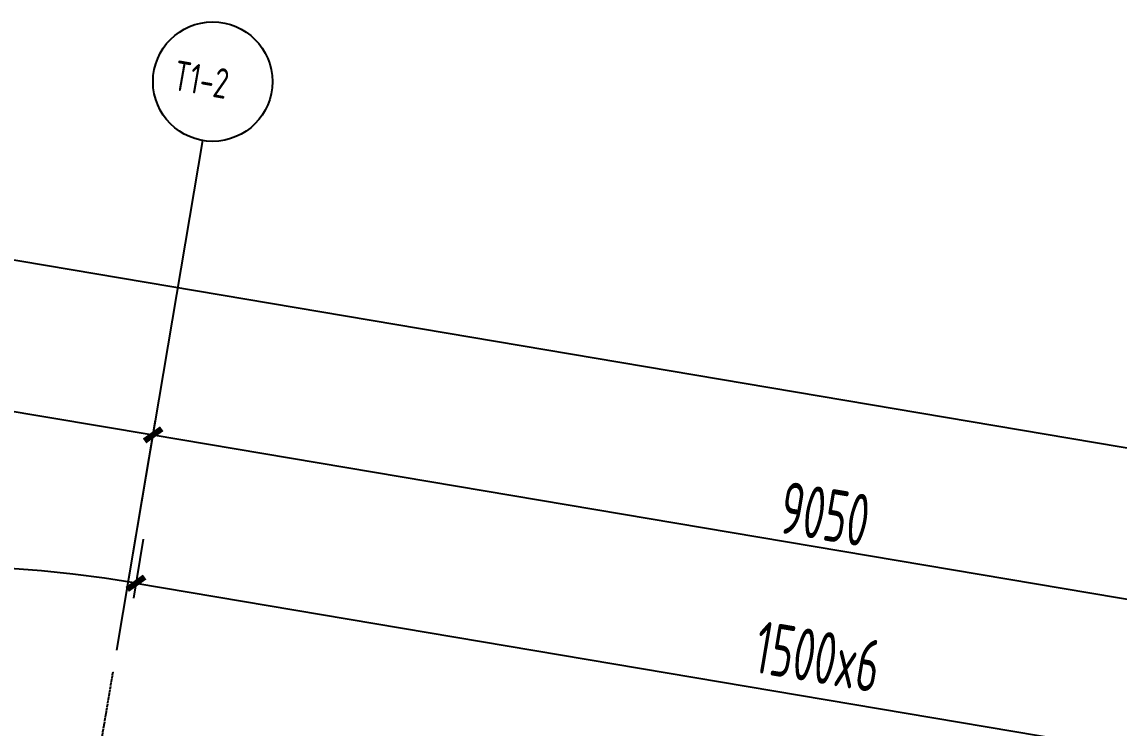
# Model space of a CAD drawing. Extents: x 12199666 to 24617114, y 1197707 to 2548648.
# Drawn here: x 12298983 to 12306329, y 1290465 to 1295196 of the extents above; entities that cross this region are included whole.
import ezdxf
from ezdxf.enums import TextEntityAlignment as Align

# ---------------------------------------------------------------- set-up
doc = ezdxf.new("R2010")
doc.units = 0
doc.header["$LTSCALE"] = 10
doc.header["$MEASUREMENT"] = 0
doc.linetypes.add('TX-GRID-T1$0$TX-GRID-T1$0$DOTE', pattern=[2.42, 2, -0.2, 0.02, -0.2])
for name, color, linetype in [('TX-GRID-T1$0$A-DIMS-100', 1, 'Continuous'), ('TX-GRID-T1$0$TX-GRID-T1$0$DOTE', 1, 'Continuous'), ('TX-GRID-T1$0$TX-GRID-T1$0$G-GRID-DIMS', 3, 'Continuous'), ('TX-GRID-T1$0$TX-GRID-T1$0$G-GRID-IDEN', 7, 'Continuous'), ('TX-GRID-T1$0$TX-GRID-T1$0$PUB_DIM', 3, 'Continuous'), ('TX-PLAN-T1-DI$0$A-DIMS-100', 1, 'Continuous'), ('TX-PLAN-T1-F11$0$A-FIRE', 1, 'Continuous')]:
    doc.layers.add(name, color=color, linetype=linetype)
doc.styles.add('TX-GRID-T1$0$XD2008', font='xd-hzs.shx', dxfattribs={"width": 0.7, "bigfont": 'xd-hztxt.shx'})
doc.styles.add('TX-GRID-T1$0$XD2008_T3', font='xd-hzs.shx', dxfattribs={"width": 0.7, "bigfont": 'xd-hztxt.shx'})
doc.styles.add('TX-PLAN-T1-DI$0$XD2008', font='xd-hzs.shx', dxfattribs={"width": 0.7, "bigfont": 'xd-hztxt.shx'})
doc.dimstyles.new('TX-GRID-T1$0$XD100$0', dxfattribs={"dimscale": 100, "dimtxt": 3.5, "dimasz": 1, "dimexe": 1, "dimexo": 2, "dimgap": 0.5, "dimtad": 1, "dimdec": 0, "dimdsep": 46, "dimtxsty": 'TX-GRID-T1$0$XD2008', "dimblk1": 'TX-GRID-T1$0$_ArchTick', "dimblk2": 'TX-GRID-T1$0$_ArchTick', "dimsah": 1, "dimcen": 2.5, "dimclrt": 4, "dimaunit": 1, "dimadec": 0, "dimazin": 0, "dimtfac": 1, "dimtdec": 0, "dimtix": 1, "dimtmove": 2, "dimatfit": 3, "dimfxl": 0, "dimtolj": 1, "dimtzin": 0, "dimarcsym": 0})
doc.dimstyles.new('TX-PLAN-T1-DI$0$XD100', dxfattribs={"dimscale": 100, "dimtxt": 3.5, "dimasz": 1.5, "dimexe": 1, "dimexo": 2, "dimgap": 0.5, "dimtad": 1, "dimdec": 0, "dimdsep": 46, "dimtxsty": 'TX-PLAN-T1-DI$0$XD2008', "dimcen": 2.5, "dimclrt": 4, "dimaunit": 1, "dimadec": 0, "dimazin": 0, "dimtfac": 1, "dimtdec": 0, "dimtix": 1, "dimtmove": 2, "dimatfit": 3, "dimfxl": 0, "dimtolj": 1, "dimtzin": 0, "dimarcsym": 0})
doc.dimstyles.new('TX-PLAN-T1-DI$0$XD100$0', dxfattribs={"dimscale": 100, "dimtxt": 3.5, "dimasz": 1, "dimexe": 1, "dimexo": 2, "dimgap": 0.5, "dimtad": 1, "dimdec": 0, "dimdsep": 46, "dimtxsty": 'TX-PLAN-T1-DI$0$XD2008', "dimblk1": 'TX-PLAN-T1-DI$0$_ArchTick', "dimblk2": 'TX-PLAN-T1-DI$0$_ArchTick', "dimsah": 1, "dimcen": 2.5, "dimclrt": 4, "dimaunit": 1, "dimadec": 0, "dimazin": 0, "dimtfac": 1, "dimtdec": 0, "dimtix": 1, "dimtmove": 2, "dimatfit": 3, "dimfxl": 0, "dimtolj": 1, "dimtzin": 0, "dimarcsym": 0})

# ---------------------------------------------------------------- blocks, each defined once
blk = doc.blocks.new('TX-GRID-T1$0$_ArchTick')
at = {"color": 0, "linetype": 'ByBlock', "const_width": 0.4}
blk.add_lwpolyline([(-0.5, -0.5), (0.5, 0.5)], dxfattribs=at)
blk = doc.blocks.new('*D14')
at = {"layer": 'TX-GRID-T1$0$A-DIMS-100', "color": 0, "lineweight": -2, "transparency": 16777216}
for p, q in [((12294736.5, 1291809.1), (12294996.7, 1293351.4)), ((12294980, 1293252.8), (12299861.1, 1292429.3)), ((12299617.5, 1290985.6), (12299877.7, 1292527.9))]:
    blk.add_line(p, q, dxfattribs=at)
at = {"layer": 'TX-GRID-T1$0$A-DIMS-100', "color": 0, "lineweight": -2, "transparency": 16777216, "xscale": 100, "yscale": 100, "zscale": 100}
for p, rotation in [((12294980, 1293252.8), 170.4236160352535), ((12299861.1, 1292429.3), 350.4236160352534)]:
    blk.add_blockref('TX-GRID-T1$0$_ArchTick', p, dxfattribs=dict(at, rotation=rotation))
at = {"layer": 'TX-GRID-T1$0$A-DIMS-100', "color": 4, "transparency": 16777216, "insert": (12297458, 1293062.9), "char_height": 350, "attachment_point": 5, "rotation": 350.42362, "style": 'TX-GRID-T1$0$XD2008'}
blk.add_mtext('\\A1;4950', dxfattribs=at)
blk = doc.blocks.new('*D15')
at = {"layer": 'TX-GRID-T1$0$A-DIMS-100', "color": 0, "lineweight": -2, "transparency": 16777216}
for p, q in [((12299617.5, 1290985.6), (12299877.7, 1292527.9)), ((12299861.1, 1292429.3), (12308784.9, 1290923.7)), ((12308541.4, 1289480.1), (12308801.6, 1291022.3))]:
    blk.add_line(p, q, dxfattribs=at)
at = {"layer": 'TX-GRID-T1$0$A-DIMS-100', "color": 0, "lineweight": -2, "transparency": 16777216, "xscale": 100, "yscale": 100, "zscale": 100}
for p, rotation in [((12299861.1, 1292429.3), 170.4236160352566), ((12308784.9, 1290923.7), 350.4236160352566)]:
    blk.add_blockref('TX-GRID-T1$0$_ArchTick', p, dxfattribs=dict(at, rotation=rotation))
at = {"layer": 'TX-GRID-T1$0$A-DIMS-100', "color": 4, "transparency": 16777216, "insert": (12304360.4, 1291898.4), "char_height": 350, "attachment_point": 5, "rotation": 350.42362, "style": 'TX-GRID-T1$0$XD2008'}
blk.add_mtext('\\A1;9050', dxfattribs=at)
blk = doc.blocks.new('*D20')
at = {"layer": 'TX-GRID-T1$0$A-DIMS-100', "color": 0, "lineweight": -2, "transparency": 16777216}
for p, q in [((12293102.9, 1291744), (12293585.3, 1294603.6)), ((12293568.7, 1294505), (12333208.5, 1287817.3)), ((12332742.7, 1285056.3), (12333225.1, 1287915.9))]:
    blk.add_line(p, q, dxfattribs=at)
at = {"layer": 'TX-GRID-T1$0$A-DIMS-100', "color": 0, "lineweight": -2, "transparency": 16777216, "xscale": 100, "yscale": 100, "zscale": 100}
for p, rotation in [((12293568.7, 1294505), 170.4236160352541), ((12333208.5, 1287817.3), 350.4236160352541)]:
    blk.add_blockref('TX-GRID-T1$0$_ArchTick', p, dxfattribs=dict(at, rotation=rotation))
at = {"layer": 'TX-GRID-T1$0$A-DIMS-100', "color": 4, "transparency": 16777216, "insert": (12313426, 1291383), "char_height": 350, "attachment_point": 5, "rotation": 350.42362, "style": 'TX-GRID-T1$0$XD2008'}
blk.add_mtext('\\A1;40200', dxfattribs=at)
blk = doc.blocks.new('TX-PLAN-T1-DI$0$_ArchTick')
at = {"color": 0, "linetype": 'ByBlock', "const_width": 0.4}
blk.add_lwpolyline([(-0.5, -0.5), (0.5, 0.5)], dxfattribs=at)
blk = doc.blocks.new('*D237')
at = {"layer": 'TX-PLAN-T1-DI$0$A-DIMS-100', "color": 0, "lineweight": -2, "transparency": 16777216}
for p, q in [((12299795.2, 1291730.5), (12299728.7, 1291336.1)), ((12299745.3, 1291434.7), (12308619.9, 1289937.4)), ((12308669.8, 1290233.3), (12308603.2, 1289838.8))]:
    blk.add_line(p, q, dxfattribs=at)
at = {"layer": 'TX-PLAN-T1-DI$0$A-DIMS-100', "color": 0, "lineweight": -2, "transparency": 16777216, "xscale": 100, "yscale": 100, "zscale": 100}
for p, rotation in [((12299745.3, 1291434.7), 170.4236100012576), ((12308619.9, 1289937.4), 350.4236100012577)]:
    blk.add_blockref('TX-PLAN-T1-DI$0$_ArchTick', p, dxfattribs=dict(at, rotation=rotation))
at = {"layer": 'TX-PLAN-T1-DI$0$A-DIMS-100', "color": 4, "transparency": 16777216, "insert": (12304312.8, 1290943), "char_height": 350, "attachment_point": 5, "rotation": 350.42361, "style": 'TX-PLAN-T1-DI$0$XD2008'}
blk.add_mtext('\\A1;1500x6', dxfattribs=at)
blk = doc.blocks.new('*D238')
at = {"layer": 'TX-PLAN-T1-DI$0$A-DIMS-100', "color": 0, "lineweight": -2, "transparency": 16777216}
blk.add_arc((12298366.4, 1283253.6), 8297.6, 80.42362, 170.40108, dxfattribs=at)
at = {"layer": 'TX-PLAN-T1-DI$0$A-DIMS-100', "color": 0, "lineweight": -2, "transparency": 16777216, "xscale": 100, "yscale": 100, "zscale": 100}
for p, rotation in [((12299746.8, 1291435.6), 350.4236160333465), ((12290184.9, 1284637.2), 260.4010803730951)]:
    blk.add_blockref('TX-PLAN-T1-DI$0$_ArchTick', p, dxfattribs=dict(at, rotation=rotation))
at = {"layer": 'TX-PLAN-T1-DI$0$A-DIMS-100', "color": 4, "transparency": 16777216, "insert": (12293427.9, 1290199.5), "char_height": 350, "attachment_point": 5, "rotation": 35.41235, "style": 'TX-PLAN-T1-DI$0$XD2008'}
blk.add_mtext('\\A1;1378x7', dxfattribs=at)
blk = doc.blocks.new('TX-GRID-T1')
at = {"layer": 'TX-GRID-T1$0$TX-GRID-T1$0$DOTE', "linetype": 'TX-GRID-T1$0$TX-GRID-T1$0$DOTE'}
blk.add_line((12292540.3, 1249037.8), (12299594.1, 1290846.9), dxfattribs=at)
at = {"layer": 'TX-GRID-T1$0$TX-GRID-T1$0$G-GRID-DIMS'}
blk.add_circle((12300260.3, 1294795.8), 400, dxfattribs=at)
at = {"layer": 'TX-GRID-T1$0$TX-GRID-T1$0$PUB_DIM'}
blk.add_line((12299698.4, 1291465.2), (12300193.8, 1294401.4), dxfattribs=at)
at = {"layer": 'TX-GRID-T1$0$TX-GRID-T1$0$G-GRID-IDEN', "style": 'TX-GRID-T1$0$XD2008_T3', "width": 0.866667}
blk.add_text('T1-2', height=201.03, rotation=350, dxfattribs=at).set_placement((12299985.5, 1294742.2), (12300345.8, 1294678.7), align=Align.FIT)
at = {"layer": 'TX-GRID-T1$0$A-DIMS-100'}
for p1, p2, distance, picture, middle in [((12293069.6, 1291546.8), (12332709.4, 1284859.1), 3000, '*D20', (12313426, 1291383)), ((12294703.2, 1291611.9), (12299584.2, 1290788.4), 1664.1, '*D14', (12297458, 1293062.9)), ((12299584.2, 1290788.4), (12308508.1, 1289282.9), 1664.1, '*D15', (12304360.4, 1291898.4))]:
    dim = blk.add_aligned_dim(p1=p1, p2=p2, distance=distance, dimstyle='TX-GRID-T1$0$XD100$0', dxfattribs=at)
    dim.commit()
    dim.dimension.update_dxf_attribs({"geometry": picture, "text_midpoint": middle})
blk = doc.blocks.new('TX-PLAN-T1-DI')
at = {"layer": 'TX-PLAN-T1-DI$0$A-DIMS-100'}
dim = blk.add_angular_dim_2l(base=(12295471.8, 1291030), line1=((12289682.3, 1284722.2), (12319098.1, 1279747.5)), line2=((12299298, 1288775.7), (12299829.8, 1291927.5)), text='1378x7', dimstyle='TX-PLAN-T1-DI$0$XD100', override={"dimasz": 1, "dimblk1": 'TX-PLAN-T1-DI$0$_ArchTick', "dimblk2": 'TX-PLAN-T1-DI$0$_ArchTick', "dimsah": 1}, dxfattribs=at)
dim.commit()
dim.dimension.update_dxf_attribs({"geometry": '*D238', "text_midpoint": (12293427.9, 1290199.5)})
dim = blk.add_linear_dim(base=(12308619.9, 1289937.4), p1=(12299828.5, 1291927.7), p2=(12308703.1, 1290430.5), angle=350.42361, text='1500x6', dimstyle='TX-PLAN-T1-DI$0$XD100$0', dxfattribs=at)
dim.commit()
dim.dimension.update_dxf_attribs({"geometry": '*D237', "text_midpoint": (12304312.8, 1290943), "dimtype": 129})
blk = doc.blocks.new('TX-PLAN-T1-F11')
at = {"layer": 'TX-PLAN-T1-F11$0$A-FIRE'}
blk.add_blockref('TX-PLAN-T1-DI', (0, 0.1), dxfattribs=at)

msp = doc.modelspace()

# ---------------------------------------------------------------- block references
for name in ['TX-PLAN-T1-F11', 'TX-GRID-T1']:
    msp.add_blockref(name, (0, 0))

doc.saveas('drawing.dxf')
